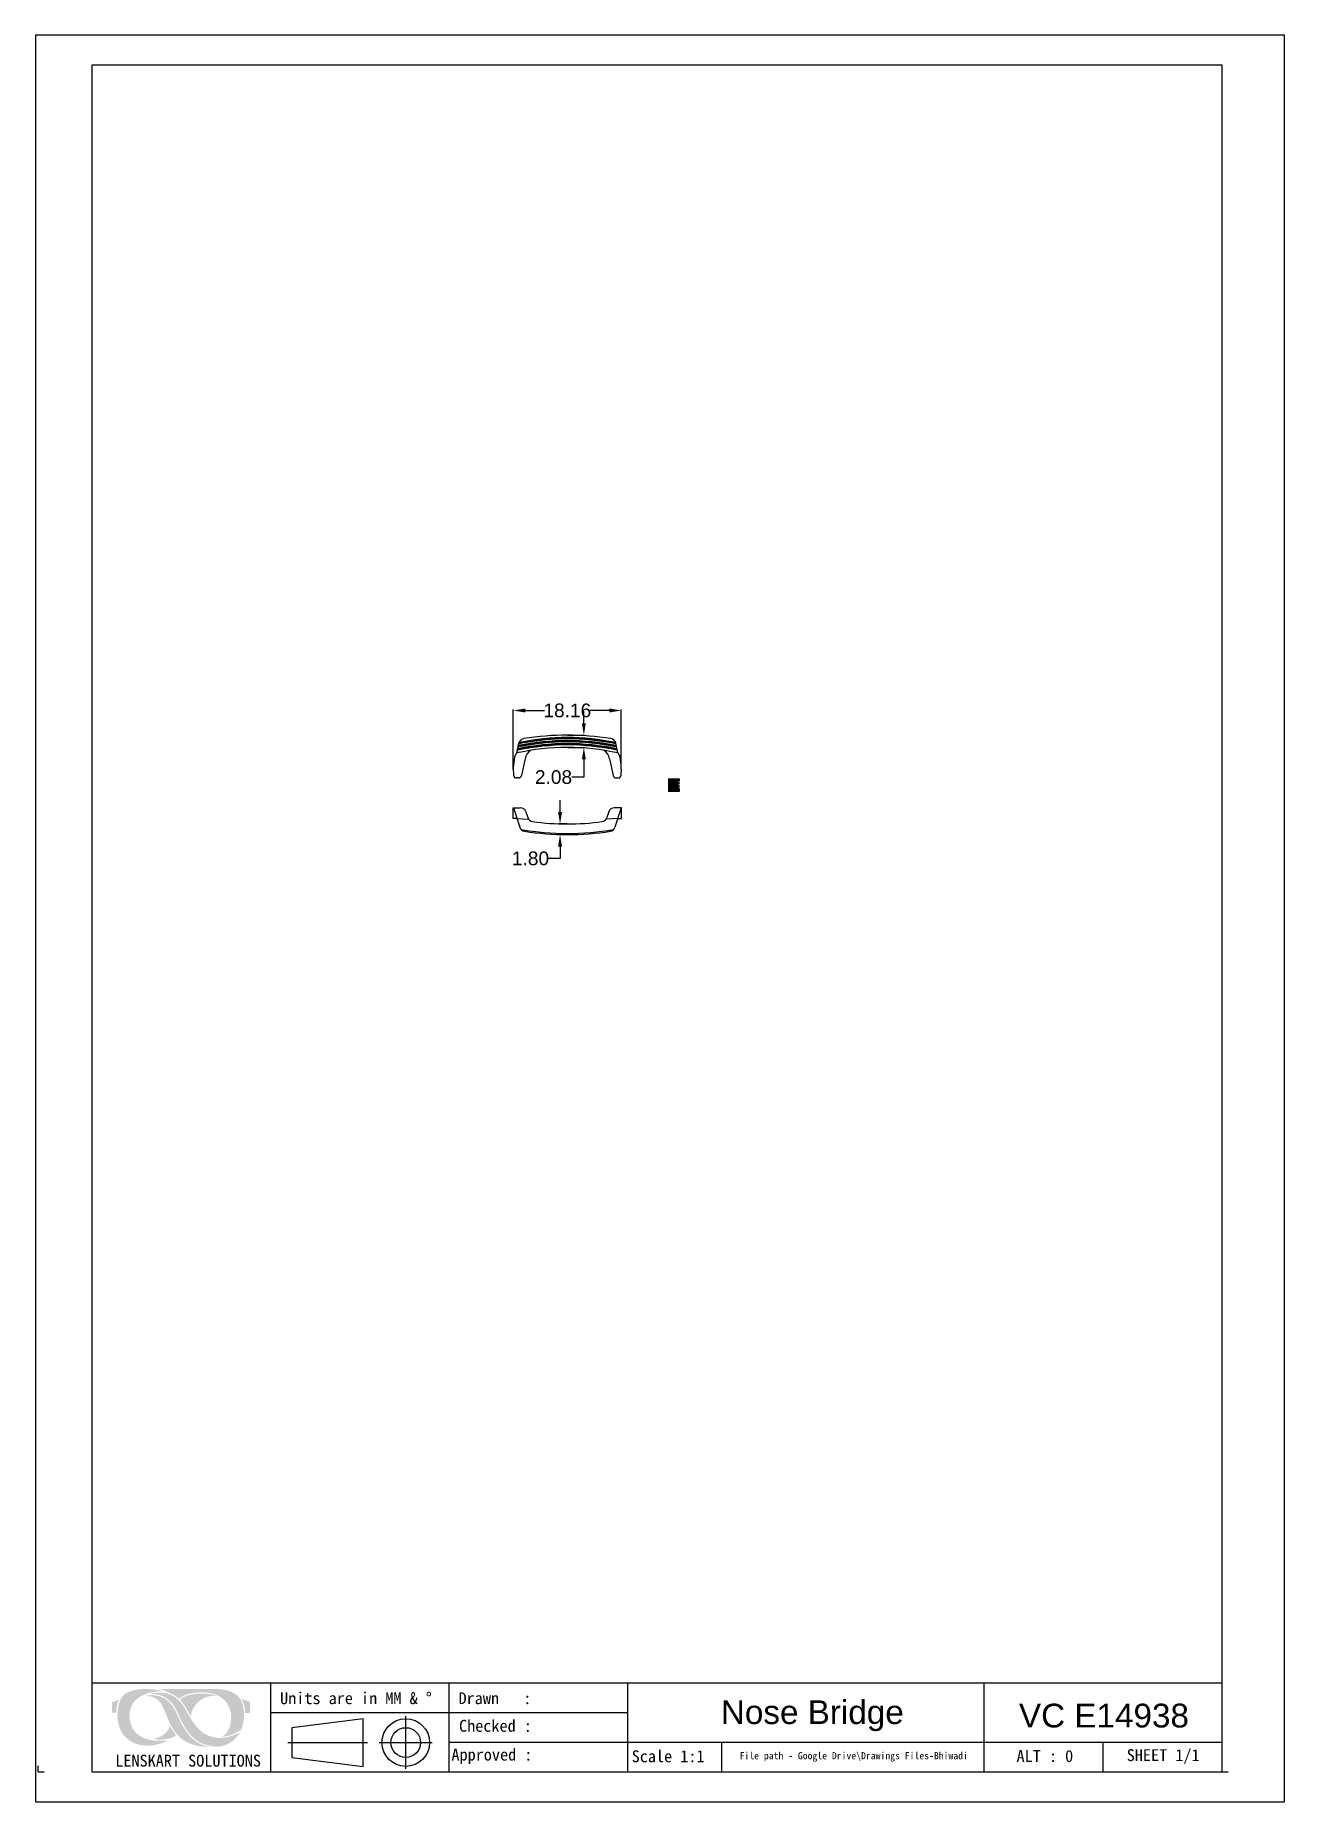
# Model space of a CAD drawing. Header units: millimetres. Extents: x 1891 to 2101, y 1439 to 1736.
import ezdxf

# ---------------------------------------------------------------- set-up
doc = ezdxf.new("R2010")
doc.units = ezdxf.units.MM
doc.layers.add('图框-线条', color=7, linetype='Continuous')
doc.layers.add('绘图层', color=7, linetype='Continuous', lineweight=15)
doc.styles.get("Standard").update_dxf_attribs({"font": 'arial.ttf'})
doc.styles.add('宋体', font='SimSun.ttf')
doc.dimstyles.new('Standard$0', dxfattribs={"dimtxt": 2.3, "dimasz": 2, "dimexe": 1, "dimexo": 1, "dimgap": 1, "dimtad": 0, "dimtih": 1, "dimtoh": 1, "dimdec": 1, "dimzin": 0, "dimdsep": 46, "dimtxsty": 'Standard', "dimcen": 0, "dimclrd": 4, "dimclre": 4, "dimclrt": 4, "dimadec": 1, "dimazin": 0, "dimtfac": 1, "dimtdec": 1, "dimtofl": 0, "dimtmove": 0, "dimatfit": 0, "dimfxl": 1, "dimtolj": 1, "dimtzin": 0, "dimarcsym": 0})

# ---------------------------------------------------------------- blocks, each defined once
blk = doc.blocks.new('*D5')
at = {"color": 0, "lineweight": -2, "transparency": 16777216}
for p, q in [((1971.46, 1612.52), (1971.46, 1622.58)), ((1973.46, 1622.4), (1976.68, 1622.4)), ((1987.62, 1622.4), (1984.4, 1622.4)), ((1989.62, 1612.52), (1989.62, 1622.58))]:
    blk.add_line(p, q, dxfattribs=at)
at = {"color": 0, "transparency": 16777216}
for points in [[(1973.46, 1622.73), (1973.46, 1622.07), (1971.46, 1622.4)], [(1987.62, 1622.73), (1987.62, 1622.07), (1989.62, 1622.4)]]:
    blk.add_solid(points, dxfattribs=at)
at = {"layer": 'Defpoints', "color": 0, "transparency": 16777216}
for p in [(1989.62, 1622.4), (1971.46, 1612.46), (1989.62, 1612.46)]:
    blk.add_point(p, dxfattribs=at)
at = {"color": 0, "lineweight": 9, "transparency": 16777216, "insert": (1980.54, 1622.4), "char_height": 2.3, "attachment_point": 5}
blk.add_mtext('\\A1;18.16', dxfattribs=at)
blk = doc.blocks.new('*D6')
at = {"color": 0, "lineweight": -2, "transparency": 16777216}
for p, q in [((1983.32, 1620.26), (1983.32, 1622.26)), ((1980.6, 1618.26), (1983.5, 1618.26)), ((1980.6, 1616.19), (1983.5, 1616.19)), ((1983.32, 1614.19), (1983.32, 1611.19)), ((1983.32, 1611.19), (1981.32, 1611.19))]:
    blk.add_line(p, q, dxfattribs=at)
at = {"color": 0, "transparency": 16777216}
for points in [[(1982.99, 1620.26), (1983.65, 1620.26), (1983.32, 1618.26)], [(1982.99, 1614.19), (1983.65, 1614.19), (1983.32, 1616.19)]]:
    blk.add_solid(points, dxfattribs=at)
at = {"layer": 'Defpoints', "color": 0, "transparency": 16777216}
for p in [(1980.54, 1618.26), (1980.54, 1616.19), (1983.32, 1616.19)]:
    blk.add_point(p, dxfattribs=at)
at = {"color": 0, "lineweight": 9, "transparency": 16777216, "insert": (1978.22, 1611.19), "char_height": 2.3, "attachment_point": 5}
blk.add_mtext('\\A1;2.08', dxfattribs=at)
blk = doc.blocks.new('*D7')
at = {"color": 0, "lineweight": -2, "transparency": 16777216}
for p, q in [((1979.32, 1605.32), (1979.32, 1607.32)), ((1980.48, 1603.32), (1979.14, 1603.32)), ((1980.48, 1601.52), (1979.14, 1601.52)), ((1979.32, 1599.52), (1979.32, 1597.52)), ((1979.32, 1597.52), (1977.32, 1597.52))]:
    blk.add_line(p, q, dxfattribs=at)
at = {"color": 0, "transparency": 16777216}
for points in [[(1978.99, 1605.32), (1979.65, 1605.32), (1979.32, 1603.32)], [(1978.99, 1599.52), (1979.65, 1599.52), (1979.32, 1601.52)]]:
    blk.add_solid(points, dxfattribs=at)
at = {"layer": 'Defpoints', "color": 0, "transparency": 16777216}
for p in [(1979.32, 1601.52), (1980.54, 1603.32), (1980.54, 1601.52)]:
    blk.add_point(p, dxfattribs=at)
at = {"color": 0, "lineweight": 9, "transparency": 16777216, "insert": (1974.35, 1597.52), "char_height": 2.3, "attachment_point": 5}
blk.add_mtext('\\A1;1.80', dxfattribs=at)

msp = doc.modelspace()

# ---------------------------------------------------------------- hatches: boundary and pattern name
h = msp.add_hatch()
h.set_pattern_fill('ANSI31', color=6)
h.set_pattern_definition([(45, (1859.08522, 2203.37591), (-0.088388348, 0.088388348), [])])
h.paths.add_polyline_path([(1980.542, 1617.667, -0.0426019), (1988.693, 1616.807), (1988.672, 1616.903, 0.0340974), (1988.634, 1617.033, 0.0422891), (1980.542, 1617.882, 0.0422891), (1972.45, 1617.033, 0.0340974), (1972.412, 1616.903), (1972.391, 1616.807, -0.0426019)])
h.paths.add_polyline_path([(1980.542, 1617.373, 0.0429595), (1972.323, 1616.5), (1972.274, 1616.275, -0.0432201), (1980.542, 1617.158, -0.0432201), (1988.81, 1616.275), (1988.76, 1616.5, 0.0429595)])
h.paths.add_polyline_path([(1980.542, 1616.865, 0.0435761), (1972.207, 1615.969), (1972.158, 1615.745, -0.043837), (1980.542, 1616.651, -0.043837), (1988.926, 1615.745), (1988.877, 1615.969, 0.0435761)])
h = msp.add_hatch()
h.set_pattern_fill('ANSI31', color=6)
h.set_pattern_definition([(45, (-268.49517, 2444.12319), (-0.0883883476, 0.0883883476), [])])
h.paths.add_polyline_path([(1999.039, 1610.002), (1999.339, 1610.002), (1999.339, 1610.297), (1999.039, 1610.297), (1999.039, 1610.511), (1999.339, 1610.511), (1999.339, 1610.892), (1997.539, 1610.892), (1997.539, 1608.792), (1999.339, 1608.792), (1999.339, 1609.292), (1999.039, 1609.292), (1999.039, 1609.492), (1999.339, 1609.492), (1999.339, 1609.787), (1999.039, 1609.787)])
at = {"layer": '图框-线条', "lineweight": 0, "ltscale": 0.1}
h = msp.add_hatch(color=252, dxfattribs=at)
edge = h.paths.add_edge_path()
edge.add_spline(control_points=[(1903.995, 1455.62), (1903.995, 1455.62), (1903.994, 1453.906), (1903.994, 1453.906), (1903.994, 1453.906), (1903.994, 1453.906), (1904.707, 1453.906), (1904.707, 1453.906), (1904.707, 1453.906), (1904.759, 1454.307), (1904.766, 1454.656), (1904.844, 1455.055), (1904.844, 1455.055), (1904.913, 1455.405), (1905.02, 1455.755), (1905.143, 1456.057), (1905.143, 1456.057), (1905.143, 1456.057), (1903.995, 1455.62), (1903.995, 1455.62)], knot_values=[0, 0, 0, 0, 0.1666667, 0.1666667, 0.1666667, 0.1666767, 0.3333333, 0.3333333, 0.3333333, 0.3333433, 0.5, 0.5, 0.5, 0.50001, 0.6666667, 0.6666667, 0.6666667, 0.6666767, 1, 1, 1, 1], degree=3, periodic=0)
edge = h.paths.add_edge_path()
edge.add_spline(control_points=[(1926.397, 1453.832), (1926.397, 1453.832), (1927.202, 1453.825), (1927.202, 1453.825), (1927.202, 1453.825), (1927.202, 1453.825), (1927.206, 1455.679), (1927.206, 1455.679), (1927.206, 1455.679), (1927.206, 1455.679), (1925.794, 1456.239), (1925.794, 1456.239), (1925.794, 1456.239), (1925.938, 1455.881), (1926.1, 1455.621), (1926.209, 1455.173), (1926.209, 1455.173), (1926.321, 1454.717), (1926.357, 1454.319), (1926.397, 1453.832)], knot_values=[0, 0, 0, 0, 0.1666667, 0.1666667, 0.1666667, 0.1666767, 0.3333333, 0.3333333, 0.3333333, 0.3333433, 0.5, 0.5, 0.5, 0.50001, 0.6666667, 0.6666667, 0.6666667, 0.6666767, 1, 1, 1, 1], degree=3, periodic=0)
edge = h.paths.add_edge_path(flags=17)
edge.add_spline(control_points=[(1910.913, 1449.488), (1911.046, 1449.38), (1911.87, 1449.365), (1912.013, 1449.361), (1912.013, 1449.361), (1912.891, 1449.334), (1914.214, 1449.547), (1914.789, 1450.103), (1914.789, 1450.103), (1914.737, 1450.185), (1914.705, 1450.218), (1914.649, 1450.286), (1914.649, 1450.286), (1914.649, 1450.286), (1913.78, 1451.575), (1913.78, 1451.575), (1913.78, 1451.575), (1913.568, 1451.315), (1913.477, 1450.821), (1912.675, 1450.205), (1912.675, 1450.205), (1912.202, 1449.842), (1911.643, 1449.588), (1910.913, 1449.488)], knot_values=[0, 0, 0, 0, 0.1428571, 0.1428571, 0.1428571, 0.1428671, 0.2857143, 0.2857143, 0.2857143, 0.2857243, 0.4285714, 0.4285714, 0.4285714, 0.4285814, 0.5714286, 0.5714286, 0.5714286, 0.5714386, 0.7142857, 0.7142857, 0.7142857, 0.7142957, 1, 1, 1, 1], degree=3, periodic=0)
edge = h.paths.add_edge_path(flags=17)
edge.add_spline(control_points=[(1915.463, 1456.064), (1915.511, 1455.981), (1915.523, 1455.991), (1915.586, 1455.919), (1915.586, 1455.919), (1916.234, 1455.177), (1917.164, 1453.386), (1917.284, 1453.261), (1917.284, 1453.261), (1917.344, 1454.76), (1918.597, 1456.069), (1919.832, 1456.501), (1919.832, 1456.501), (1920.48, 1456.728), (1920.829, 1456.734), (1921.55, 1456.668), (1921.55, 1456.668), (1921.313, 1456.862), (1920.307, 1457.026), (1920.051, 1457.055), (1920.051, 1457.055), (1918.839, 1457.193), (1917.083, 1457.077), (1916.007, 1456.475), (1916.007, 1456.475), (1915.837, 1456.38), (1915.526, 1456.185), (1915.463, 1456.064)], knot_values=[0, 0, 0, 0, 0.125, 0.125, 0.125, 0.12501, 0.25, 0.25, 0.25, 0.25001, 0.375, 0.375, 0.375, 0.37501, 0.5, 0.5, 0.5, 0.50001, 0.625, 0.625, 0.625, 0.62501, 0.75, 0.75, 0.75, 0.75001, 1, 1, 1, 1], degree=3, periodic=0)
edge = h.paths.add_edge_path()
edge.add_spline(control_points=[(1914.882, 1453.711), (1914.475, 1454.628), (1914.349, 1454.882), (1913.71, 1455.572), (1913.71, 1455.572), (1912.834, 1456.515), (1911.49, 1456.985), (1910.163, 1456.805), (1910.163, 1456.805), (1910.076, 1456.793), (1910, 1456.782), (1909.915, 1456.765), (1909.915, 1456.765), (1909.915, 1456.765), (1909.682, 1456.694), (1909.682, 1456.694), (1909.682, 1456.694), (1910.449, 1456.656), (1911.047, 1456.545), (1911.555, 1456.16), (1911.555, 1456.16), (1912.061, 1455.778), (1912.256, 1455.475), (1912.58, 1454.811), (1912.58, 1454.811), (1913.109, 1453.729), (1913.467, 1452.518), (1914.059, 1451.516), (1914.059, 1451.516), (1914.69, 1450.449), (1915.301, 1449.668), (1916.365, 1449.048), (1916.365, 1449.048), (1917.219, 1448.551), (1919.009, 1448.08), (1920.198, 1448.128), (1920.198, 1448.128), (1920.066, 1448.193), (1919.881, 1448.218), (1919.724, 1448.266), (1919.724, 1448.266), (1917.513, 1448.94), (1916.235, 1450.817), (1915.262, 1452.876), (1915.262, 1452.876), (1915.13, 1453.154), (1915.008, 1453.427), (1914.882, 1453.711)], knot_values=[0, 0, 0, 0, 0.0769231, 0.0769231, 0.0769231, 0.0769331, 0.1538462, 0.1538462, 0.1538462, 0.1538562, 0.2307692, 0.2307692, 0.2307692, 0.2307792, 0.3076923, 0.3076923, 0.3076923, 0.3077023, 0.3846154, 0.3846154, 0.3846154, 0.3846254, 0.4615385, 0.4615385, 0.4615385, 0.4615485, 0.5384615, 0.5384615, 0.5384615, 0.5384715, 0.6153846, 0.6153846, 0.6153846, 0.6153946, 0.6923077, 0.6923077, 0.6923077, 0.6923177, 0.7692308, 0.7692308, 0.7692308, 0.7692408, 0.8461538, 0.8461538, 0.8461538, 0.8461638, 1, 1, 1, 1], degree=3, periodic=0)
edge = h.paths.add_edge_path()
edge.add_spline(control_points=[(1925.507, 1450.563), (1925.471, 1450.561), (1924.651, 1450.171), (1924.485, 1450.107), (1924.485, 1450.107), (1924.132, 1449.97), (1923.716, 1449.842), (1923.324, 1449.766), (1923.324, 1449.766), (1922.348, 1449.577), (1921.636, 1449.581), (1920.704, 1449.853), (1920.704, 1449.853), (1919.118, 1450.315), (1918.195, 1451.426), (1917.449, 1452.585), (1917.449, 1452.585), (1916.126, 1454.637), (1915.59, 1456.627), (1913.04, 1457.171), (1913.04, 1457.171), (1912.611, 1457.263), (1912.1, 1457.299), (1911.647, 1457.264), (1911.647, 1457.264), (1911.341, 1457.24), (1910.621, 1457.169), (1910.401, 1457.037), (1910.401, 1457.037), (1911.526, 1457.062), (1912.404, 1456.844), (1913.199, 1456.274), (1913.199, 1456.274), (1914.853, 1455.09), (1914.904, 1453.846), (1915.769, 1452.303), (1915.769, 1452.303), (1916.184, 1451.563), (1916.483, 1450.987), (1917.055, 1450.318), (1917.055, 1450.318), (1918.242, 1448.93), (1919.504, 1448.313), (1921.447, 1448.172), (1921.447, 1448.172), (1922.385, 1448.103), (1923.327, 1448.515), (1923.946, 1448.905), (1923.946, 1448.905), (1924.373, 1449.174), (1924.709, 1449.512), (1925.029, 1449.879), (1925.029, 1449.879), (1925.196, 1450.071), (1925.376, 1450.355), (1925.507, 1450.563)], knot_values=[0, 0, 0, 0, 0.0666667, 0.0666667, 0.0666667, 0.0666767, 0.1333333, 0.1333333, 0.1333333, 0.1333433, 0.2, 0.2, 0.2, 0.20001, 0.2666667, 0.2666667, 0.2666667, 0.2666767, 0.3333333, 0.3333333, 0.3333333, 0.3333433, 0.4, 0.4, 0.4, 0.40001, 0.4666667, 0.4666667, 0.4666667, 0.4666767, 0.5333333, 0.5333333, 0.5333333, 0.5333433, 0.6, 0.6, 0.6, 0.60001, 0.6666667, 0.6666667, 0.6666667, 0.6666767, 0.7333333, 0.7333333, 0.7333333, 0.7333433, 0.8, 0.8, 0.8, 0.80001, 0.8666667, 0.8666667, 0.8666667, 0.8666767, 1, 1, 1, 1], degree=3, periodic=0)
edge = h.paths.add_edge_path()
edge.add_spline(control_points=[(1915.31, 1456.224), (1915.87, 1456.659), (1916.033, 1456.798), (1916.852, 1457.027), (1916.852, 1457.027), (1918.722, 1457.55), (1921.135, 1457.413), (1922.602, 1456.261), (1922.602, 1456.261), (1923.405, 1455.631), (1924.06, 1454.526), (1924.022, 1452.978), (1924.022, 1452.978), (1923.994, 1451.835), (1923.714, 1450.728), (1922.808, 1450.07), (1922.808, 1450.07), (1922.748, 1450.026), (1922.501, 1449.873), (1922.444, 1449.854), (1922.444, 1449.854), (1923.333, 1449.799), (1924.727, 1450.402), (1925.461, 1450.819), (1925.461, 1450.819), (1925.739, 1450.976), (1925.71, 1450.949), (1925.828, 1451.269), (1925.828, 1451.269), (1926.294, 1452.532), (1926.309, 1454.281), (1925.884, 1455.508), (1925.884, 1455.508), (1925.689, 1456.072), (1925.476, 1456.368), (1925.108, 1456.736), (1925.108, 1456.736), (1924.348, 1457.497), (1922.838, 1457.852), (1921.745, 1457.851), (1921.745, 1457.851), (1918.52, 1457.85), (1915.211, 1457.886), (1912.007, 1457.85), (1912.007, 1457.85), (1912.239, 1457.748), (1912.655, 1457.652), (1912.923, 1457.555), (1912.923, 1457.555), (1913.196, 1457.456), (1914.377, 1456.9), (1914.608, 1456.76), (1914.608, 1456.76), (1914.928, 1456.566), (1915.25, 1456.257), (1915.31, 1456.224)], knot_values=[0, 0, 0, 0, 0.0666667, 0.0666667, 0.0666667, 0.0666767, 0.1333333, 0.1333333, 0.1333333, 0.1333433, 0.2, 0.2, 0.2, 0.20001, 0.2666667, 0.2666667, 0.2666667, 0.2666767, 0.3333333, 0.3333333, 0.3333333, 0.3333433, 0.4, 0.4, 0.4, 0.40001, 0.4666667, 0.4666667, 0.4666667, 0.4666767, 0.5333333, 0.5333333, 0.5333333, 0.5333433, 0.6, 0.6, 0.6, 0.60001, 0.6666667, 0.6666667, 0.6666667, 0.6666767, 0.7333333, 0.7333333, 0.7333333, 0.7333433, 0.8, 0.8, 0.8, 0.80001, 0.8666667, 0.8666667, 0.8666667, 0.8666767, 1, 1, 1, 1], degree=3, periodic=0)
edge = h.paths.add_edge_path()
edge.add_spline(control_points=[(1913.528, 1449.271), (1913.39, 1449.278), (1913.126, 1449.217), (1912.964, 1449.202), (1912.964, 1449.202), (1910.394, 1448.962), (1907.357, 1449.64), (1906.989, 1452.784), (1906.989, 1452.784), (1906.818, 1454.249), (1907.274, 1455.576), (1908.45, 1456.383), (1908.45, 1456.383), (1909.623, 1457.188), (1910.799, 1457.506), (1912.53, 1457.457), (1912.53, 1457.457), (1912.53, 1457.457), (1911.833, 1457.651), (1911.833, 1457.651), (1911.833, 1457.651), (1910.305, 1457.978), (1908.019, 1457.992), (1906.67, 1457.319), (1906.67, 1457.319), (1905.906, 1456.939), (1905.481, 1456.373), (1905.189, 1455.423), (1905.189, 1455.423), (1904.691, 1453.801), (1904.837, 1451.303), (1906.052, 1450.024), (1906.052, 1450.024), (1906.209, 1449.858), (1906.281, 1449.745), (1906.468, 1449.596), (1906.468, 1449.596), (1906.659, 1449.445), (1906.695, 1449.391), (1906.936, 1449.221), (1906.936, 1449.221), (1908.513, 1448.106), (1910.565, 1448.169), (1912.367, 1448.773), (1912.367, 1448.773), (1912.578, 1448.843), (1912.782, 1448.926), (1912.975, 1449.009), (1912.975, 1449.009), (1913.097, 1449.061), (1913.46, 1449.255), (1913.528, 1449.271)], knot_values=[0, 0, 0, 0, 0.0714286, 0.0714286, 0.0714286, 0.0714386, 0.1428571, 0.1428571, 0.1428571, 0.1428671, 0.2142857, 0.2142857, 0.2142857, 0.2142957, 0.2857143, 0.2857143, 0.2857143, 0.2857243, 0.3571429, 0.3571429, 0.3571429, 0.3571529, 0.4285714, 0.4285714, 0.4285714, 0.4285814, 0.5, 0.5, 0.5, 0.50001, 0.5714286, 0.5714286, 0.5714286, 0.5714386, 0.6428571, 0.6428571, 0.6428571, 0.6428671, 0.7142857, 0.7142857, 0.7142857, 0.7142957, 0.7857143, 0.7857143, 0.7857143, 0.7857243, 0.8571429, 0.8571429, 0.8571429, 0.8571529, 1, 1, 1, 1], degree=3, periodic=0)

# ---------------------------------------------------------------- linework, layer by layer
at = {"color": 0}
for p, q in [((1972.05, 1615.256), (1972.412, 1616.903)), ((1972.412, 1616.903), (1972.064, 1615.316)), ((1971.46, 1604.224), (1971.46, 1606.045)), ((1972.071, 1604.224), (1971.46, 1604.224)), ((1971.478, 1606.045), (1972.542, 1602.773)), ((1989.624, 1606.045), (1988.448, 1606.045))]:
    msp.add_line(p, q, dxfattribs=at)
for p, q in [((1989.033, 1615.256), (1988.672, 1616.903)), ((1973.405, 1614.028), (1972.855, 1611.458)), ((1973.448, 1614.282), (1973.405, 1614.028)), ((1987.636, 1614.282), (1987.678, 1614.028)), ((1987.678, 1614.028), (1988.229, 1611.458)), ((1972.366, 1611.063), (1972.001, 1611.063)), ((1988.718, 1611.063), (1989.083, 1611.063)), ((1999.339, 1610.892), (1999.339, 1610.511)), ((1999.339, 1609.292), (1999.339, 1608.792)), ((1971.46, 1606.045), (1972.636, 1606.045)), ((1973.588, 1605.35), (1973.893, 1604.398)), ((1987.495, 1605.35), (1987.191, 1604.398)), ((1989.605, 1606.045), (1988.542, 1602.773)), ((1989.012, 1604.224), (1989.624, 1604.224)), ((1989.624, 1604.224), (1989.624, 1606.045)), ((1900.637, 1458.924), (2090.637, 1458.924)), ((1930.637, 1458.924), (1930.637, 1443.924)), ((1960.637, 1458.924), (1960.637, 1443.924)), ((1990.637, 1458.924), (1990.637, 1443.924)), ((2050.637, 1443.924), (2050.637, 1458.924)), ((1930.637, 1453.924), (1990.637, 1453.924)), ((1953.383, 1444.421), (1953.383, 1453.309)), ((1933.573, 1448.865), (1946.965, 1448.865)), ((1948.939, 1448.865), (1957.827, 1448.865)), ((1960.637, 1448.924), (2090.637, 1448.924)), ((2006.477, 1448.911), (2006.477, 1443.911)), ((2070.637, 1443.924), (2070.637, 1448.924)), ((1891.602, 1443.924), (1891.602, 1444.924)), ((1891.602, 1443.924), (1892.602, 1443.924)), ((1900.637, 1443.924), (2091.602, 1443.924))]:
    msp.add_line(p, q)
at = {"lineweight": 9}
for p, q in [((1997.539, 1610.892), (1999.339, 1610.892)), ((1997.539, 1610.892), (1997.539, 1608.792)), ((1999.039, 1610.511), (1999.339, 1610.511)), ((1999.039, 1610.511), (1999.039, 1610.297)), ((1999.039, 1610.297), (1999.339, 1610.297)), ((1999.039, 1610.002), (1999.339, 1610.002)), ((1999.039, 1610.002), (1999.039, 1609.787)), ((1999.039, 1609.787), (1999.339, 1609.787)), ((1999.339, 1610.297), (1999.339, 1610.002)), ((1999.339, 1609.787), (1999.339, 1609.492)), ((1997.539, 1608.792), (1999.339, 1608.792)), ((1999.039, 1609.492), (1999.339, 1609.492)), ((1999.039, 1609.492), (1999.039, 1609.292)), ((1999.039, 1609.292), (1999.339, 1609.292))]:
    msp.add_line(p, q, dxfattribs=at)
for points in [[(1891.12, 1438.924), (2101.12, 1438.924), (2101.12, 1735.924), (1891.12, 1735.924)], [(1934.233, 1446.365), (1946.233, 1444.865), (1946.233, 1452.865), (1934.233, 1451.365)]]:
    msp.add_lwpolyline(points, close=True)
for points in [[(2090.637, 1443.924), (2090.637, 1730.924), (1900.637, 1730.924), (1900.637, 1443.924)], [(1972.071, 1604.224), (1973.977, 1604.139)], [(1989.012, 1604.224), (1987.106, 1604.139)]]:
    msp.add_lwpolyline(points)
for points in [[(1988.926, 1615.745, 0.043837), (1980.542, 1616.651, 0.043837), (1972.158, 1615.745)], [(1988.877, 1615.969, 0.0435761), (1980.542, 1616.865, 0.0435761), (1972.207, 1615.969)], [(1988.693, 1616.807, 0.0426019), (1980.542, 1617.667, 0.0426019), (1972.391, 1616.807)], [(1988.634, 1617.033, 0.0422891), (1980.542, 1617.882, 0.0422891), (1972.45, 1617.033)]]:
    msp.add_lwpolyline(points, format="xyb")
at = {"color": 0}
for points in [[(1988.81, 1616.275, 0.0432201), (1980.542, 1617.158, 0.0432201), (1972.274, 1616.275)], [(1988.76, 1616.5, 0.0429595), (1980.542, 1617.373, 0.0429595), (1972.323, 1616.5)]]:
    msp.add_lwpolyline(points, format="xyb", dxfattribs=at)
for radius in [4, 2.5]:
    msp.add_circle((1953.383, 1448.865), radius)
for centre, radius, start, end in [((1980.542, 1577.027), 39.161, 77.47648, 102.52354), ((1975.547, 1613.945), 2.126, 124.69567, 170.8839), ((1985.537, 1613.945), 2.126, 9.1161, 55.30433), ((1987.695, 1616.688), 1, 12.38076, 81.09835), ((1989.606, 1615.445), 0.6, 192.38076, 242.07141), ((1972.366, 1611.563), 0.5, 270, 347.90524), ((1988.718, 1611.563), 0.5, 192.09476, 270), ((1989.083, 1611.563), 0.5, 270, 354.75477), ((1972.636, 1605.045), 1, 17.74467, 90), ((1974.845, 1604.702), 1, 197.74467, 262.35992), ((1986.238, 1604.702), 1, 277.64008, 342.25533), ((1980.542, 1647.17), 43.848, 262.35992, 277.64657)]:
    msp.add_arc(centre, radius, start, end)
for centre, radius, start, end in [((1973.388, 1616.688), 1, 98.90165, 167.61924), ((1973.388, 1616.688), 1, 98.90165, 167.61924), ((1980.778, 1569.509), 48.754, 90.27738, 98.90165), ((1980.306, 1569.509), 48.754, 81.09835, 89.72262), ((1987.695, 1616.688), 1, 12.38076, 81.09835), ((1981.731, 1612.456), 10.271, 166.14865, 185.24523), ((1971.477, 1615.445), 0.6, 297.92859, 347.61924), ((1979.353, 1612.456), 10.271, 354.75477, 13.85135), ((1972.001, 1611.563), 0.5, 185.24523, 270), ((1988.448, 1605.045), 1, 90, 162.25533), ((1973.493, 1603.082), 1, 198.00416, 260.91622), ((1980.542, 1647.17), 45.448, 260.15306, 279.84694), ((1980.542, 1647.17), 45.648, 260.91622, 279.14185), ((1987.591, 1603.082), 1, 279.08378, 341.99584)]:
    msp.add_arc(centre, radius, start, end, dxfattribs=at)

# ---------------------------------------------------------------- texts
at = {"char_height": 4, "width": 34.34827, "attachment_point": 5}
for s, insert in [('Nose Bridge ', (2021.724, 1453.372)), ('VC E14938 ', (2070.744, 1453.372))]:
    msp.add_mtext(s, dxfattribs=dict(at, insert=insert))
at = {"layer": '绘图层', "color": 7, "linetype": 'ByBlock', "lineweight": 9, "attachment_point": 5, "style": '宋体'}
for s, insert, char_height, width in [('\\pxql;{\\fNSimSun|b0|i0|c0|p49;Units are in MM & %%D}', (1947.531, 1456.305), 2, 30.54433), ('\\pxql;{\\fNSimSun|b0|i0|c0|p49;Drawn   : }', (1977.531, 1456.305), 2, 30.54433), ('\\pxql;{\\fNSimSun|b0|i0|c0|p49;Checked : }', (1973.791, 1451.658), 2, 22.90147), ('{\\fSimSun|b0|i0|c134|p2;LENSKART SOLUTIONS}', (1916.802, 1445.799), 2, 58.97445), ('\\pxql;{\\fNSimSun|b0|i0|c0|p49;Approved :}', (1972.515, 1446.553), 2, 22.90147), ('\\pxql;{\\fNSimSun|b0|i0|c0|p49;Scale 1:1}', (2002.813, 1446.539), 2, 22.90147), ('\\pxql;{\\fNSimSun|b0|i0|c0|p49;File path - Google Drive\\\\Drawings Files-Bhiwadi}', (2054.449, 1446.461), 1.2, 89.88999), ('{\\fNSimSun|b0|i0|c0|p49;ALT : 0}', (2060.815, 1446.58), 2, 17.27914), ('{\\fNSimSun|b0|i0|c0|p49;SHEET 1/1}', (2080.698, 1446.505), 2, 17.27914)]:
    msp.add_mtext(s, dxfattribs=dict(at, insert=insert, char_height=char_height, width=width))

# ---------------------------------------------------------------- dimensions: what is measured, and where the dimension line sits
at = {"color": 3, "lineweight": 9}
dim = msp.add_linear_dim(base=(1989.624, 1622.401), p1=(1971.46, 1612.456), p2=(1989.624, 1612.456), dimstyle='Standard$0', override={"dimexe": 0.18, "dimexo": 0.0625, "dimgap": 0.09, "dimdec": 2, "dimcen": 0.09, "dimclrd": 0, "dimclre": 0, "dimclrt": 0, "dimtdec": 2, "dimatfit": 3, "dimfxl": 1.25}, dxfattribs=at)
dim.commit()
dim.dimension.update_dxf_attribs({"geometry": '*D5', "text_midpoint": (1980.542, 1622.401)})
dim = msp.add_linear_dim(base=(1983.319, 1616.187), p1=(1980.542, 1618.263), p2=(1980.542, 1616.187), angle=90, dimstyle='Standard$0', override={"dimexe": 0.18, "dimexo": 0.0625, "dimgap": 0.09, "dimdec": 2, "dimcen": 0.09, "dimclrd": 0, "dimclre": 0, "dimclrt": 0, "dimtdec": 2, "dimatfit": 3, "dimfxl": 1.25}, dxfattribs=at)
dim.commit()
dim.dimension.update_dxf_attribs({"geometry": '*D6', "text_midpoint": (1978.219, 1611.187), "dimtype": 160})
dim = msp.add_linear_dim(base=(1979.318, 1601.522), p1=(1980.544, 1603.322), p2=(1980.542, 1601.522), angle=90, dimstyle='Standard$0', override={"dimexe": 0.18, "dimexo": 0.0625, "dimgap": 0.09, "dimdec": 2, "dimcen": 0.09, "dimclrd": 0, "dimclre": 0, "dimclrt": 0, "dimtdec": 2, "dimatfit": 3, "dimfxl": 1.25}, dxfattribs=at)
dim.commit()
dim.dimension.update_dxf_attribs({"geometry": '*D7', "text_midpoint": (1974.353, 1597.522)})

doc.saveas('drawing.dxf')
